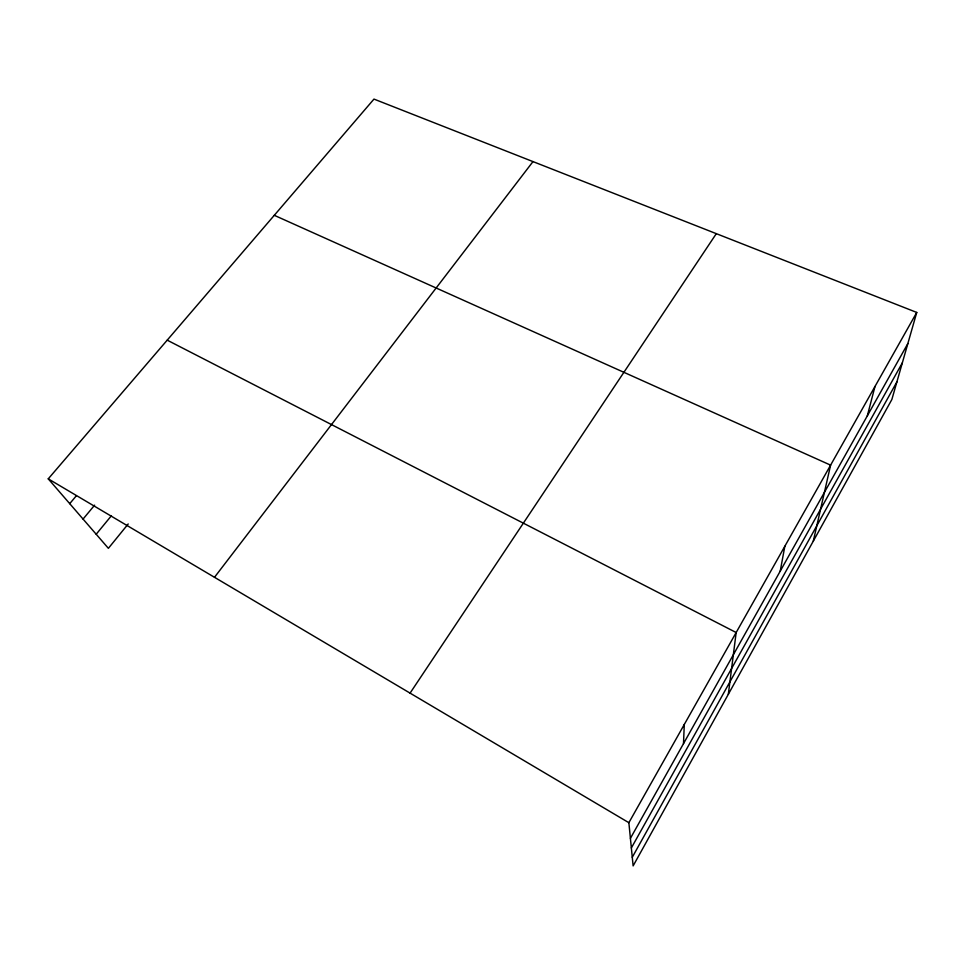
<?xml version="1.0" encoding="UTF-8"?>
<svg xmlns="http://www.w3.org/2000/svg" width="965" height="965" viewBox="0 0 965 965"><rect width="100%" height="100%" fill="white"/><g stroke="black" fill="none" stroke-linecap="round" stroke-linejoin="round"><path stroke-width="1.45" d="M683.497 743.653L684.281 724.474M728.334 694.269L736.162 632.521L167.21 340.163M780.227 571.159L784.835 546.238M813.326 541.063L830.6 465.142L274.289 215.316M867.33 415.819L874.966 386.507M916.75 312.443L891.853 399.51L633.124 865.907L628.866 822.699L916.75 312.443L373.974 99.093L48.25 478.845L108.382 548.325L128.2 523.959M632.268 857.294L896.895 381.875M631.351 847.946L902.323 362.876M630.398 838.344L907.848 343.564M410.077 693.123L716.307 233.663M214.495 577.299L532.982 161.601M96.186 534.248L111.433 515.708M83.05 519.073L94.618 505.165M69.721 503.658L76.428 495.684M48.25 478.845L628.866 822.699"/></g></svg>
